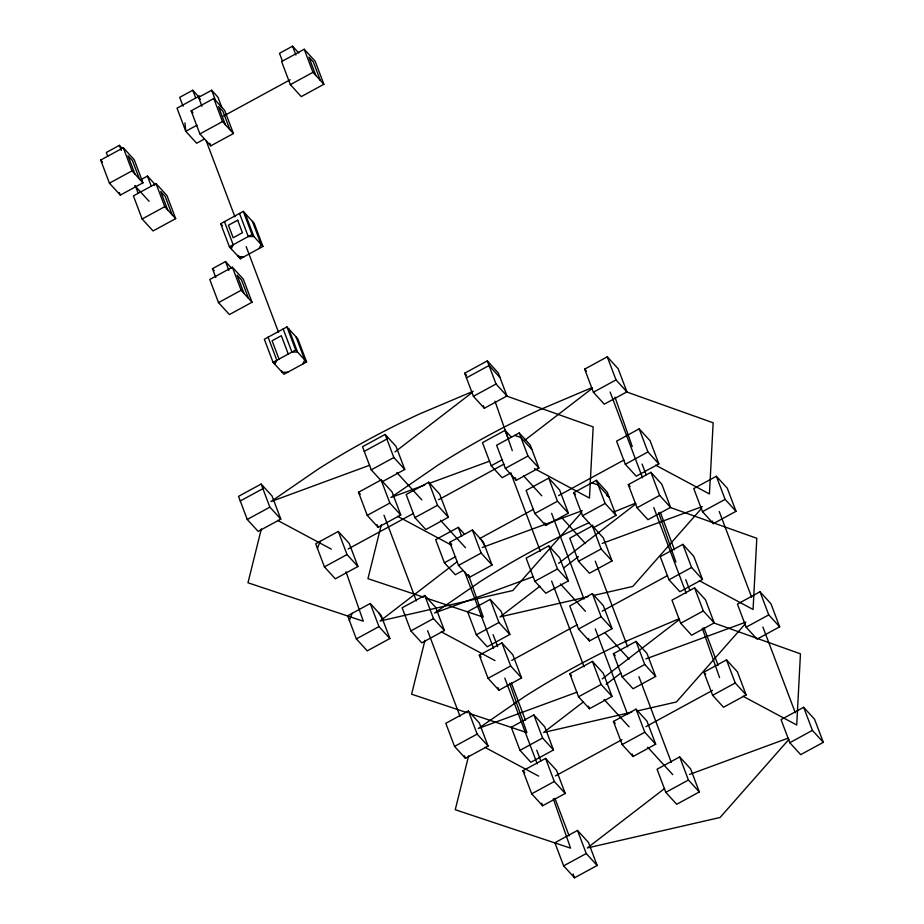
<?xml version="1.0" encoding="UTF-8"?>
<svg xmlns="http://www.w3.org/2000/svg" width="924" height="924" viewBox="0 0 924 924"><rect width="100%" height="100%" fill="white"/><g stroke="black" fill="none" stroke-linecap="round" stroke-linejoin="round"><path stroke-width="1.39" d="M263.317 486.44L262.89 488.669L240.275 500.981M387.306 436.809L386.879 439.039L364.264 451.351M261.342 528.898L247.978 582.778L363.294 621.205L346.003 571.794M381.312 524.797L367.96 578.678L423.573 597.216M424.971 640.32L411.607 694.201L467.232 712.739M468.618 755.844L455.255 809.724L570.57 848.151L553.28 798.74M317.429 548.394L320.212 541.302M349.364 620.431L352.136 613.34M259.159 248.498L261.111 244.456L252.391 221.356M302.818 364.021L304.77 359.979L296.038 336.867M581.704 512.335L512.808 590.528L380.053 621.02L457.334 561.561M701.686 508.235L632.79 586.44L593.658 595.426M745.333 623.758L676.437 701.963L637.306 710.949M788.992 739.281L720.085 817.474L587.329 847.966L664.61 788.507M394.952 451.94L472.233 392.492M525.155 439.986L592.203 388.392M558.581 563.374L635.862 503.915M539.801 586.324L500.034 616.92L588.068 596.708M563.675 567.96L578.447 556.595M602.229 678.886L679.51 619.438M583.46 701.836L543.682 732.443L631.716 712.231M606.19 684.349L620.963 672.984M199.007 97.066L192.77 90.24L179.695 97.355L183.033 106.191M199.642 95.877L177.027 108.189L185.759 131.3L196.662 143.243L204.204 139.131M201.929 106.214L198.591 97.378L211.654 90.263L217.891 97.089L221.714 107.196M298.81 53.038L292.573 46.2L279.498 53.315L282.363 60.892M122.072 148.29L119.392 145.357L106.329 152.472L107.761 156.26M100.693 160.06L123.308 147.748L134.211 159.69L142.943 182.802L120.328 195.114L109.425 183.171L100.693 160.06L102.506 162.058M191.153 110.811L213.767 98.498L224.682 110.441L233.402 133.541L210.787 145.853L199.884 133.911L191.153 110.811L192.966 112.797M304.227 49.238L281.612 61.55L290.344 84.65L301.259 96.604L323.874 84.28L315.142 61.18L304.227 49.238L312.959 72.338L323.874 84.28M197.066 125.144L185.759 131.3L184.962 122.88M223.585 116.02L290.182 79.753M109.425 183.171L132.04 170.859L142.943 182.802M199.884 133.911L222.499 121.598L233.402 133.541M290.344 84.65L312.959 72.338M140.321 179.961L147.459 176.08L153.696 182.906L154.643 185.435M156.029 183.587L133.414 195.9L142.146 219L153.061 230.942L175.675 218.63L166.944 195.53L156.029 183.587L164.761 206.687L175.675 218.63M142.146 219L164.761 206.687M220.674 223.712L243.289 211.4L254.204 223.342L262.936 246.442L240.321 258.766L229.406 246.812L220.674 223.712L222.499 225.699M229.406 246.812L252.021 234.5L262.936 246.442M215.789 277.512L212.451 268.676L225.525 261.55L231.762 268.387M232.398 267.198L209.783 279.51L218.514 302.61L229.418 314.553L252.033 302.24L243.312 279.14L232.398 267.198L241.129 290.298L252.033 302.24M218.514 302.61L241.129 290.298M286.948 326.923L264.333 339.235L273.065 362.335L283.968 374.278L306.583 361.965L297.851 338.865L286.948 326.923L295.68 350.023L306.583 361.965M273.065 362.335L295.68 350.023M261.146 484.049L238.531 496.361L247.251 519.461L258.166 531.404L280.781 519.092L272.049 495.992L261.146 484.049L269.866 507.149L280.781 519.092M464.68 373.215L487.294 360.903L498.209 372.846L506.941 395.957L484.326 408.269L473.411 396.327L464.68 373.215L466.505 375.213M466.435 377.835L489.05 365.523L499.953 377.466M385.135 434.419L362.508 446.731L371.24 469.842L382.155 481.785L404.77 469.473L396.038 446.361L385.135 434.419L393.855 457.519L404.77 469.473M247.251 519.461L269.866 507.149M473.411 396.327L496.026 384.003L506.941 395.957M371.24 469.842L393.855 457.519M358.5 492.261L381.115 479.949L392.03 491.891L400.75 515.003L378.135 527.315L367.232 515.373L358.5 492.261L360.314 494.259M584.661 369.126L607.276 356.814L618.179 368.757L626.911 391.857L604.296 404.169L593.393 392.226L584.661 369.126L586.474 371.113M511.469 437.295L505.105 430.33L482.49 442.642L491.222 465.742L502.125 477.685L510.926 472.903M367.232 515.373L389.847 503.06L400.75 515.003M593.393 392.226L616.008 379.914L626.911 391.857M338.299 531.45L315.685 543.774L324.416 566.874L335.331 578.817L357.946 566.504L349.214 543.404L338.299 531.45L347.031 554.562L357.946 566.504M428.771 482.201L406.156 494.513L414.876 517.613L425.791 529.556L448.406 517.244L439.674 494.144L428.771 482.201L437.502 505.301L448.406 517.244M519.23 432.94L496.615 445.252L505.347 468.353L516.25 480.307L538.865 467.983L530.145 444.883L519.23 432.94L527.962 456.04L538.865 467.983M491.222 465.742L502.529 459.586M348.129 548.983L413.455 513.409M438.588 499.722L503.927 464.148M324.416 566.874L347.031 554.562M414.876 517.613L437.502 505.301M505.347 468.353L527.962 456.04M464.645 534.326L458.281 527.361L435.666 539.674L444.398 562.774L455.301 574.728L462.843 570.616M548.74 478.101L526.126 490.413L534.857 513.525L545.761 525.467L568.387 513.155L559.655 490.043L548.74 478.101L557.472 501.212L568.387 513.155M639.2 428.852L616.585 441.164L625.317 464.264L636.232 476.207L658.847 463.894L650.115 440.794L639.2 428.852L647.932 451.952L658.847 463.894M449.792 542.284L472.407 529.972L483.31 541.914L492.042 565.026L469.427 577.338L458.523 565.396L449.792 542.284L451.732 544.409M479.406 538.727L533.437 509.309M558.558 495.622L623.896 460.048M444.398 562.774L455.705 556.618M534.857 513.525L557.472 501.212M625.317 464.264L647.932 451.952M370.235 603.488L347.62 615.8L356.352 638.911L367.255 650.854L389.87 638.542L381.138 615.43L370.235 603.488L378.967 626.599L389.87 638.542M573.781 492.665L596.396 480.353L607.299 492.296L616.031 515.396L593.416 527.708L582.513 515.765L573.781 492.665L575.594 494.652M458.523 565.396L481.138 553.083L492.042 565.026M424.763 595.472L402.148 607.784L410.88 630.896L421.794 642.838L444.409 630.526L435.678 607.414L424.763 595.472L433.495 618.572L444.409 630.526M628.308 484.638L650.923 472.326L661.838 484.268L670.57 507.38L647.955 519.692L637.04 507.75L628.308 484.638L630.133 486.636M356.352 638.911L378.967 626.599M582.513 515.765L605.128 503.453L616.031 515.396M548.752 545.841L526.137 558.154L534.869 581.265L545.784 593.208L568.399 580.896L559.667 557.784L548.752 545.841L557.484 568.953L568.399 580.896M592.376 525.883L569.762 538.195L578.493 561.295L589.408 573.25L612.023 560.926L603.291 537.826L592.376 525.883L601.108 548.983L612.023 560.926M410.88 630.896L433.495 618.572M637.04 507.75L659.655 495.437L670.57 507.38M490.205 599.399L467.59 611.711L476.322 634.811L487.237 646.765L509.852 634.441L501.12 611.341L490.205 599.399L498.937 622.499L509.852 634.441M716.366 476.253L693.751 488.565L702.483 511.677L713.397 523.619L736.012 511.307L727.28 488.195L716.366 476.253L725.097 499.353L736.012 511.307M534.869 581.265L557.484 568.953M578.493 561.295L601.108 548.983M476.322 634.811L498.937 622.499M702.483 511.677L725.097 499.353M479.313 655.197L501.928 642.885L512.843 654.827L521.575 677.927L498.948 690.24L488.045 678.297L479.313 655.197L481.127 657.183M592.388 593.624L569.773 605.936L578.505 629.036L589.42 640.99L612.034 628.666L603.303 605.566L592.388 593.624L601.12 616.724L612.034 628.666M682.859 544.363L660.244 556.675L668.976 579.787L679.879 591.73L702.494 579.417L693.762 556.306L682.859 544.363L691.591 567.475L702.494 579.417M511.746 660.406L577.084 624.832M602.217 611.145L667.544 575.571M488.045 678.297L510.66 665.985L521.575 677.927M578.505 629.036L601.12 616.724M668.976 579.787L691.591 567.475M468.422 710.995L445.807 723.307L454.539 746.407L465.442 758.35L488.057 746.038L479.325 722.938L468.422 710.995L477.154 734.095L488.057 746.038M694.582 587.849L671.967 600.161L680.688 623.273L691.602 635.215L714.217 622.903L705.486 599.791L694.582 587.849L703.303 610.949L714.217 622.903M569.796 673.677L592.411 661.365L603.314 673.307L612.046 696.419L589.431 708.731L578.516 696.788L569.796 673.677L571.61 675.675M613.421 653.718L636.035 641.406L646.939 653.349L655.67 676.449L633.056 688.761L622.141 676.818L613.421 653.718L615.234 655.705M454.539 746.407L477.154 734.095M680.688 623.273L703.303 610.949M533.864 714.922L511.249 727.234L519.981 750.334L530.884 762.277L553.499 749.965L544.767 726.865L533.864 714.922L542.596 738.022L553.499 749.965M760.025 591.776L737.41 604.088L746.13 627.188L757.045 639.142L779.66 626.819L770.928 603.719L760.025 591.776L768.745 614.876L779.66 626.819M578.516 696.788L601.143 684.465L612.046 696.419M622.141 676.818L644.756 664.506L655.67 676.449M519.981 750.334L542.596 738.022M746.13 627.188L768.745 614.876M522.961 770.72L545.576 758.396L556.491 770.35L565.222 793.45L542.607 805.763L531.693 793.82L522.961 770.72L524.786 772.707M613.432 721.459L636.047 709.147L646.95 721.09L655.682 744.19L633.067 756.502L622.164 744.559L613.432 721.459L615.245 723.446M703.892 672.198L726.507 659.886L737.421 671.829L746.153 694.929L723.527 707.253L712.623 695.31L703.892 672.198L705.717 674.197M555.405 775.929L621.991 739.662M645.864 726.668L712.462 690.413M531.693 793.82L554.308 781.508L565.222 793.45M622.164 744.559L644.779 732.247L655.682 744.19M712.623 695.31L735.238 682.986L746.153 694.929M679.683 756.918L657.068 769.23L665.8 792.342L676.703 804.284L699.318 791.972L690.598 768.86L679.683 756.918L688.415 780.029L699.318 791.972M577.512 830.433L554.897 842.746L563.628 865.857L574.532 877.8L597.147 865.488L588.426 842.376L577.512 830.433L586.243 853.545L597.147 865.488M803.672 707.299L781.057 719.611L789.789 742.711L800.692 754.654L823.307 742.342L814.575 719.242L803.672 707.299L812.404 730.399L823.307 742.342M665.8 792.342L688.415 780.029M563.628 865.857L586.243 853.545M789.789 742.711L812.404 730.399M589.281 522.626L583.148 525.398A533.136 314.114 -20.7 0 0 481.381 580.803L434.592 612.993L533.252 576.68M626.807 640.921L679.232 618.687M614.067 511.85L635.585 503.176M473.227 391.245L419.531 413.975A533.136 314.114 -20.7 0 0 317.752 469.38L270.963 501.57L369.635 465.257M591.938 387.653L539.5 409.875A533.136 314.114 -20.7 0 0 437.722 465.292L390.933 497.482L424.728 485.042M428.782 483.541L489.604 461.157M482.224 547.505L582.247 510.683M602.194 543.404L702.217 506.595M645.853 658.928L745.876 622.106M576.911 692.203L478.239 728.516L525.028 696.326A533.136 314.114 -20.7 0 1 626.807 640.909M689.5 774.451L788.172 738.126M244.086 256.71L238.496 256.768L237.953 255.324M287.734 372.233L282.155 372.291L281.601 370.847M426.287 598.117L483.264 617.105L468.78 575.71M471.298 714.09L526.923 732.628L509.632 683.217M514.703 435.4L520.974 437.56L531.889 449.503M591.868 482.813L598.14 484.973L609.055 496.916L606.629 495.611M626.183 391.788L713.155 422.799L709.424 493.959L655.67 465.188M506.213 395.888L593.173 426.888L589.454 498.059L534.453 468.618M669.842 507.311L756.802 538.311L753.072 609.482L699.329 580.711M713.49 622.834L800.45 653.834L796.731 725.005L742.977 696.234M397.586 516.297L451.339 545.068M277.604 520.385L331.358 549.168M441.233 631.82L494.987 660.591M484.881 747.331L538.634 776.114M198.591 97.378L200.369 99.33M523.515 475.791L541.799 495.807M561.376 517.244L585.435 543.589M560.429 583.933L585.446 611.33M605.024 632.767L629.094 659.112M212.451 268.676L214.241 270.628M134.858 185.712L149.087 201.293M396.8 472.499L421.829 499.907M440.436 520.281L465.465 547.689M604.077 699.445L629.105 726.853M647.712 747.227L672.741 774.635M481.127 539.535L485.065 546.546M378.967 613.051L382.894 620.062M719.242 511.492L751.639 597.204M762.901 627.003L795.287 712.727M712.427 521.055L713.397 523.619M726.507 659.886L735.238 682.986M607.276 356.814L616.008 379.914M650.923 472.326L659.655 495.437M642.088 464.079L646.13 474.797M660.302 512.3L674.474 549.803M685.735 579.602L689.778 590.309M703.949 627.812L718.121 665.315M610.152 392.042L642.538 477.766M653.799 507.565L686.197 593.277M596.396 480.353L605.128 503.453M592.423 525.075L593.416 527.708M636.035 641.406L644.756 664.506M595.252 561.111L627.65 646.835M638.911 676.634L671.298 762.358M636.047 709.147L644.779 732.247M551.616 513.34L584.014 599.052M595.275 628.851L627.662 714.575M487.294 360.903L496.026 384.003M544.79 522.903L545.761 525.467M588.449 638.415L589.42 640.99M632.097 753.938L633.067 756.502M505.105 430.33L508.5 439.304M592.411 661.365L601.143 684.465M515.28 477.731L516.25 480.307M511.018 473.596L540.367 551.282M551.628 581.081L584.026 666.793M483.356 405.694L484.326 408.269M588.461 706.155L589.431 708.731M320.305 80.376L313.375 62.035L308.916 57.149L315.846 75.491M292.573 46.2L295.911 55.036M472.407 529.972L481.138 553.083M458.281 527.361L461.677 536.347M501.928 642.885L510.66 665.985M545.576 758.396L554.308 781.508M493.081 634.626L497.643 646.684M511.307 682.848L525.479 720.35M536.74 750.149L540.783 760.868M554.954 798.371L569.126 835.874M468.433 574.693L469.427 577.338M464.703 571.968L493.543 648.313M504.804 678.112L537.202 763.836M573.076 873.954L574.532 877.8M497.978 687.675L498.948 690.24M541.637 803.199L542.607 805.763M381.115 479.949L389.847 503.06M383.991 515.188L416.389 600.9M427.639 630.711L460.037 716.423M229.845 129.637L222.915 111.296L218.445 106.41L225.387 124.752M377.165 524.751L378.135 527.315M464.472 755.786L465.442 758.35M211.654 90.263L215.477 100.358M213.767 98.498L222.499 121.598M245.114 213.386L253.846 236.498L248.256 236.556L239.524 213.456M288.762 328.909L297.493 352.009L291.903 352.079L283.171 328.967M243.289 211.4L252.021 234.5M192.77 90.24L195.634 97.817M209.817 143.289L210.787 145.853M288.265 354.054L281.335 335.712L272.095 340.748L279.025 359.089M206.064 140.483L234.915 216.828M246.177 246.627L278.563 332.351M239.351 256.191L240.321 258.766M224.451 221.656L233.183 244.768L231.231 248.81L230.677 247.366M268.099 337.179L276.83 360.279L274.878 364.322L274.336 362.878M248.475 298.337L241.545 279.995L237.075 275.109L244.017 293.451M225.525 261.55L228.863 270.397M172.107 214.726L165.177 196.385L160.718 191.499L167.648 209.84M147.459 176.08L151.27 186.174M139.374 178.898L132.444 160.545L127.986 155.671L134.916 174.012M123.308 147.748L132.04 170.859M135.343 185.724L138.196 193.289M119.392 145.357L121.298 150.404M119.358 192.55L120.328 195.114M702.286 628.181L719.565 677.592M658.627 512.67L675.918 562.081M614.98 397.147L632.259 446.558M494.998 401.235L512.289 450.646M237.687 220.189L228.436 225.225L233.171 237.757L242.423 232.733L237.687 220.189"/></g></svg>
